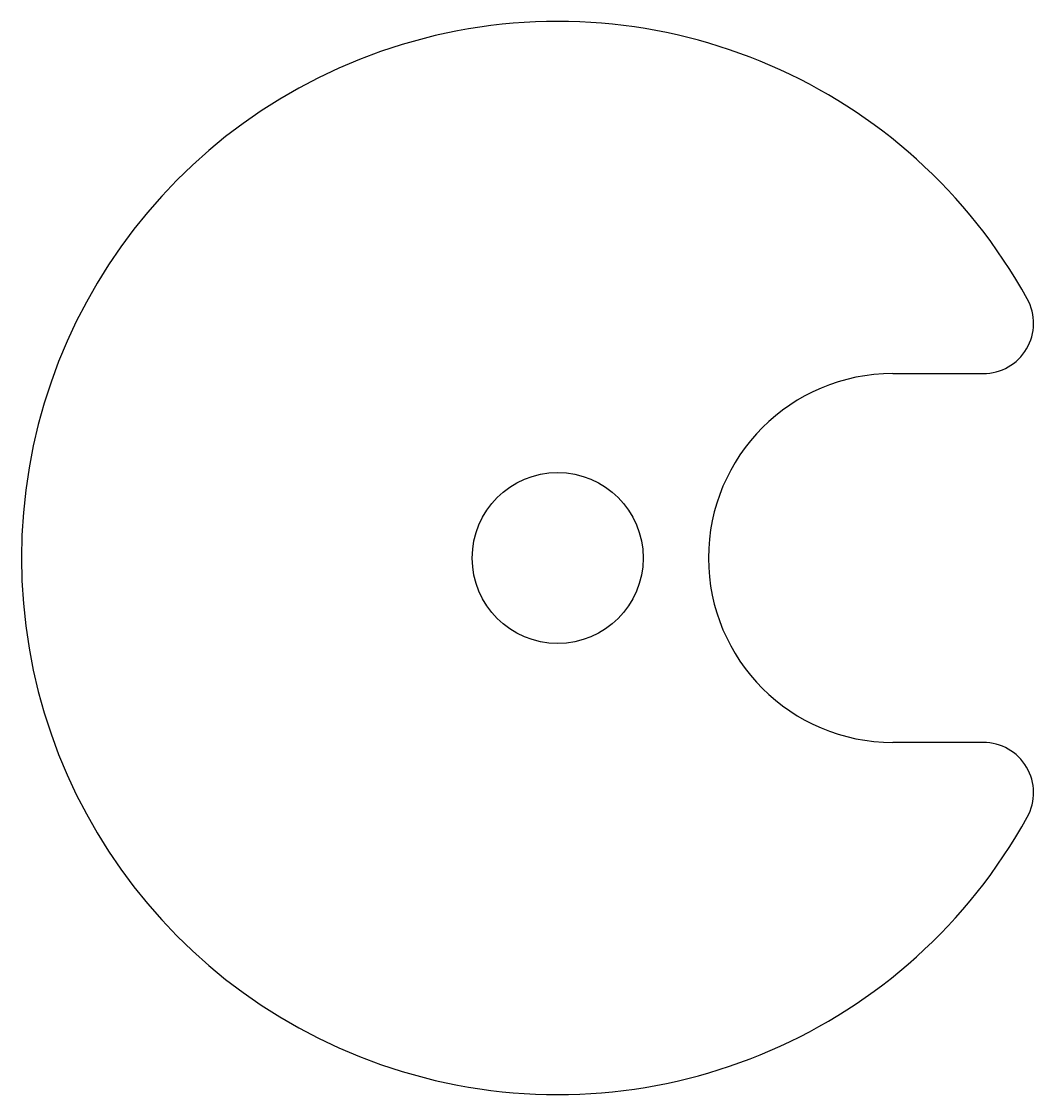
# Model space of a CAD drawing. Header units: millimetres. Extents: x -32 to 28.4, y -32 to 32.
import ezdxf

# ---------------------------------------------------------------- set-up
doc = ezdxf.new("R2010")
doc.units = ezdxf.units.MM

msp = doc.modelspace()

# ---------------------------------------------------------------- linework, layer by layer
at = {"color": 7, "linetype": 'Continuous', "lineweight": 25}
for p, q in [((20, 11), (25.397, 11)), ((25.397, -11), (20, -11))]:
    msp.add_line(p, q, dxfattribs=at)
msp.add_circle((0, 0), 5.1, dxfattribs=at)
for centre, radius, start, end in [((0, 0), 32, 28.86573, 331.13427), ((25.397, 14), 3, 270, 28.86573), ((20, 0), 11, 90, 270), ((25.397, -14), 3, 331.13427, 90)]:
    msp.add_arc(centre, radius, start, end, dxfattribs=at)

doc.saveas('drawing.dxf')
